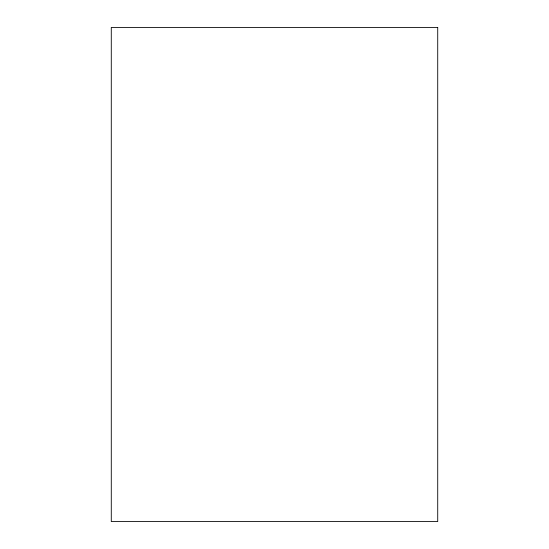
<?xml version="1.0" encoding="UTF-8"?>
<svg xmlns="http://www.w3.org/2000/svg" width="549" height="549" viewBox="0 0 549 549"><rect width="100%" height="100%" fill="white"/><g stroke="black" fill="none" stroke-linecap="round" stroke-linejoin="round"><path stroke-width="0.82" d="M437.718 27.45L111.282 27.45L111.282 521.55L437.718 521.55L437.718 27.45"/></g></svg>
